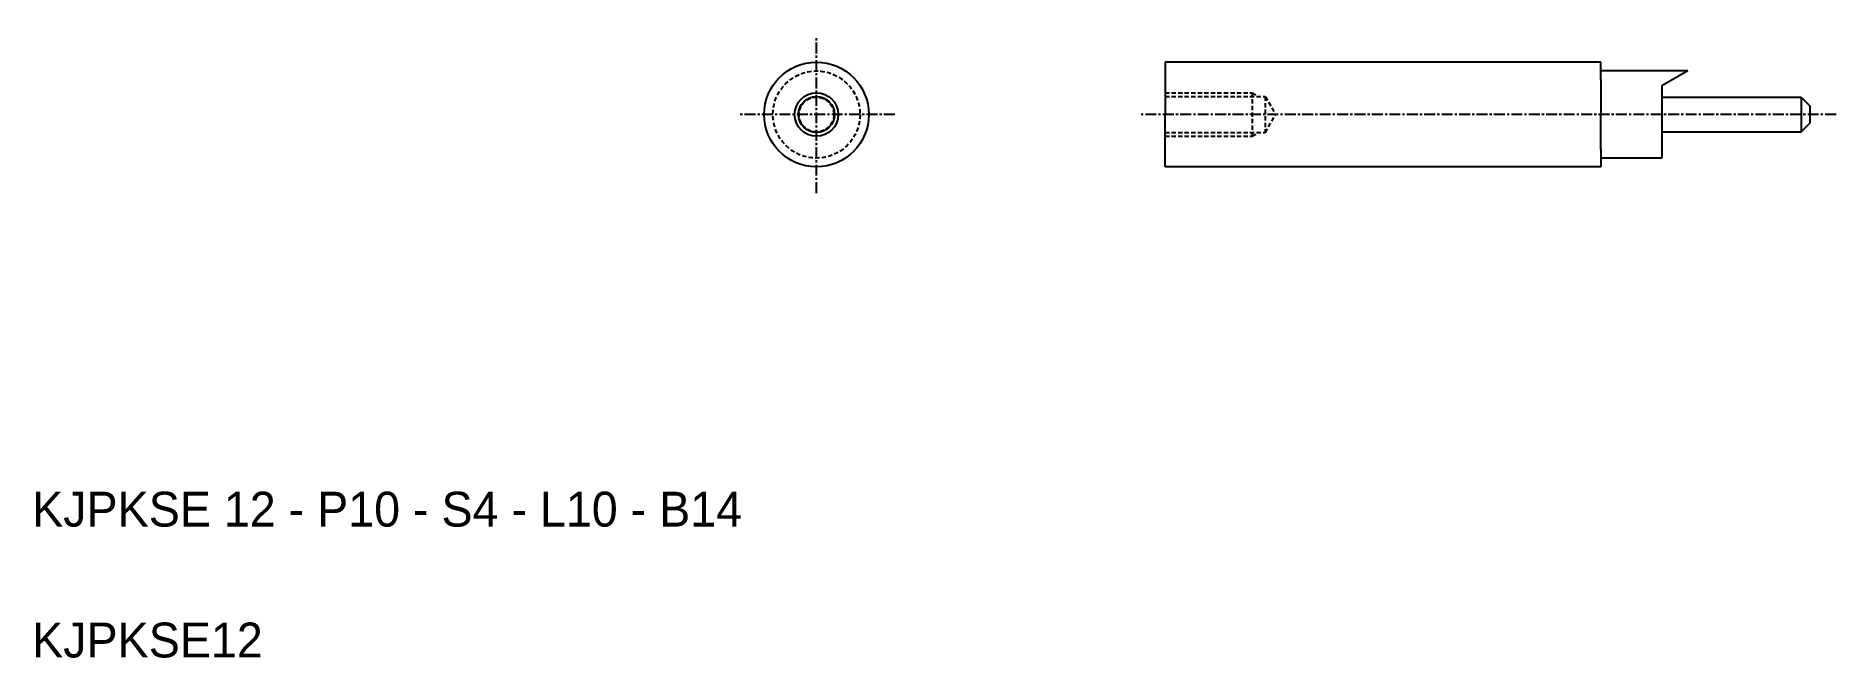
# Model space of a CAD drawing. Extents: x 10 to 217, y 10 to 81.
import ezdxf

# ---------------------------------------------------------------- set-up
doc = ezdxf.new("R2010")
doc.units = 0
doc.linetypes.add('CENTER', pattern=[2, 1.25, -0.25, 0.25, -0.25])
doc.linetypes.add('DASHED', pattern=[0.75, 0.5, -0.25])
doc.layers.get('0').update_dxf_attribs({"linetype": 'CONTINUOUS'})
doc.layers.add('CENTER', color=1, linetype='CENTER')

msp = doc.modelspace()

# ---------------------------------------------------------------- linework, layer by layer
at = {"color": 7, "linetype": 'CONTINUOUS'}
for p, q in [((140, 78.24), (140, 72.24)), ((190, 78.24), (140, 78.24)), ((190, 76.24), (190, 78.24)), ((200, 77.24), (190, 77.24)), ((200, 77.24), (197, 75.51)), ((190, 76.24), (190, 72.24)), ((197, 75.51), (197, 67.24)), ((197, 74.24), (213, 74.24)), ((213, 74.24), (213, 70.24)), ((213, 74.24), (214, 73.24)), ((214, 73.24), (214, 71.24)), ((140, 66.24), (140, 72.24)), ((190, 68.24), (190, 72.24)), ((197, 70.24), (213, 70.24)), ((213, 70.24), (214, 71.24)), ((190, 68.24), (190, 66.24)), ((190, 66.24), (140, 66.24)), ((197, 67.24), (190, 67.24))]:
    msp.add_line(p, q, dxfattribs=at)
at = {"color": 3, "linetype": 'DASHED'}
for p, q in [((140, 74.74), (150, 74.74)), ((150, 74.74), (150, 69.74)), ((150, 74.74), (150.66, 74.36)), ((140, 74.3), (151.5, 74.3)), ((151.5, 74.3), (151.5, 70.17)), ((151.5, 74.3), (152.69, 72.24)), ((151.5, 70.17), (152.69, 72.24)), ((140, 70.17), (151.5, 70.17)), ((140, 69.74), (150, 69.74)), ((150, 69.74), (150.66, 70.12))]:
    msp.add_line(p, q, dxfattribs=at)
at = {"color": 7, "linetype": 'CONTINUOUS'}
for radius in [6, 2.07]:
    msp.add_circle((100, 72.24), radius, dxfattribs=at)
at = {"color": 3, "linetype": 'DASHED'}
for radius in [5, 2]:
    msp.add_circle((100, 72.24), radius, dxfattribs=at)
at = {"color": 3, "linetype": 'CONTINUOUS'}
msp.add_circle((100, 72.24), 2.5, dxfattribs=at)
at = {"layer": 'CENTER', "color": 1, "linetype": 'CENTER'}
for p, q in [((100, 63.24), (100, 81.24)), ((109, 72.24), (91, 72.24)), ((217, 72.24), (137, 72.24))]:
    msp.add_line(p, q, dxfattribs=at)

# ---------------------------------------------------------------- texts
at = {"color": 7, "linetype": 'CONTINUOUS'}
for s, p in [('KJPKSE 12 - P10 - S4 - L10 - B14', (10, 25)), ('KJPKSE12', (10, 10))]:
    msp.add_text(s, height=4, dxfattribs=at).set_placement(p)

doc.saveas('drawing.dxf')
